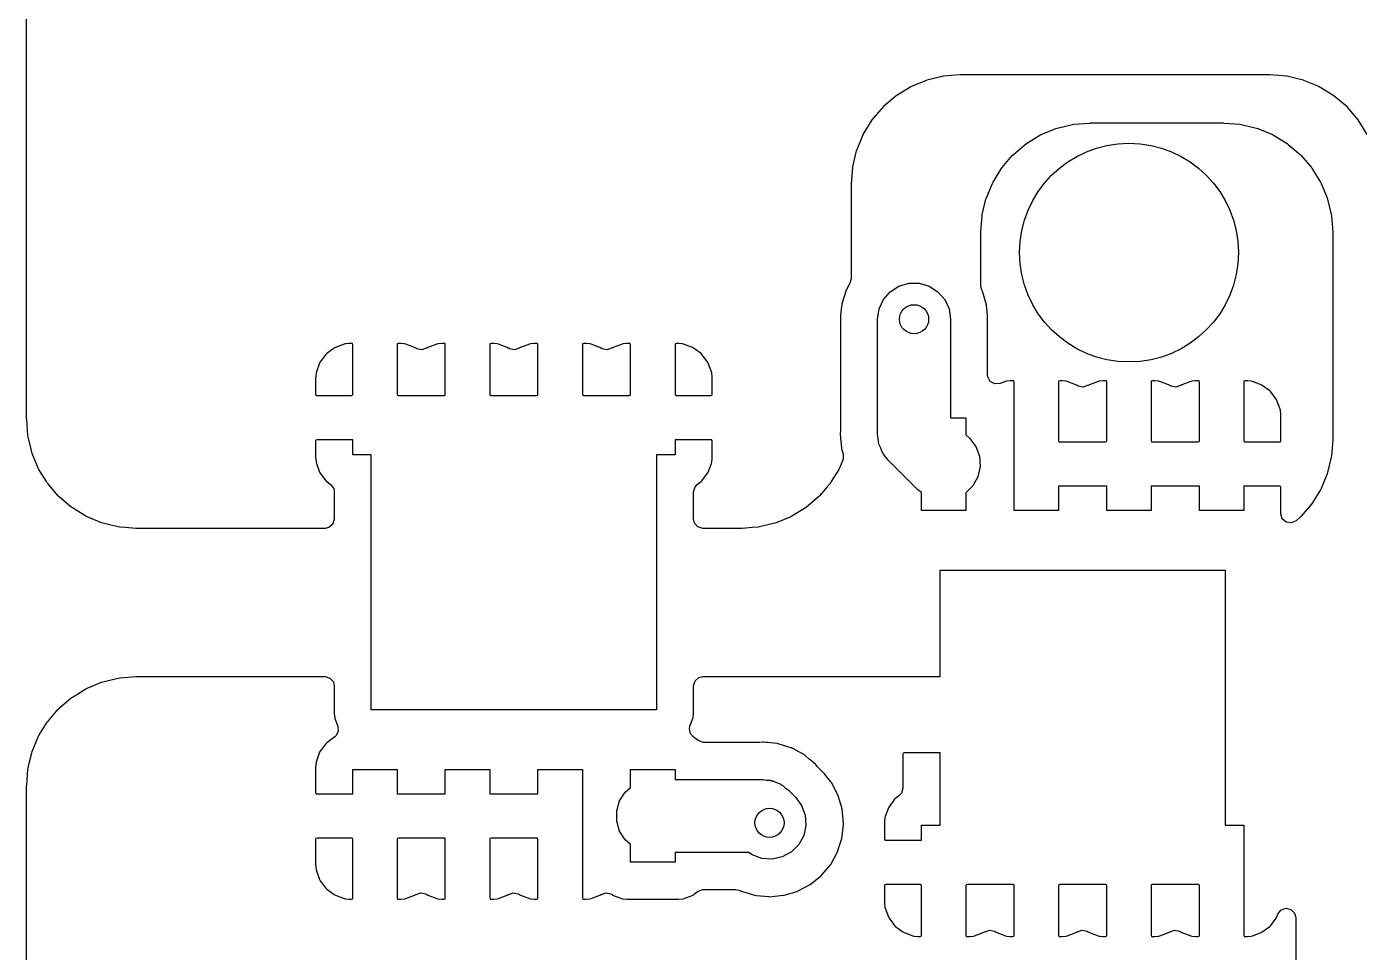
# Model space of a CAD drawing. Extents: x 3.07 to 8.82, y -4 to -1.39.
# Drawn here: x 3.075 to 3.794, y -2.794 to -2.294 of the extents above; entities that cross this region are included whole.
import ezdxf

# ---------------------------------------------------------------- set-up
doc = ezdxf.new("R2010")
doc.units = 0
doc.header["$MEASUREMENT"] = 0
doc.layers.add('BLACK', color=7, linetype='CONTINUOUS')

msp = doc.modelspace()

# ---------------------------------------------------------------- linework, layer by layer
at = {"layer": 'BLACK', "linetype": 'CONTINUOUS'}
for p, q in [((3.075, -2.4924), (3.075, -2.20782)), ((3.56063, -2.32296), (3.55242, -2.32636)), ((3.56081, -2.32289), (3.56063, -2.32296)), ((3.56063, -2.32296), (3.56063, -2.32296)), ((3.56398, -2.32213), (3.56081, -2.32289)), ((3.56963, -2.32077), (3.56398, -2.32213)), ((3.56982, -2.32073), (3.56963, -2.32077)), ((3.56963, -2.32077), (3.56963, -2.32077)), ((3.57407, -2.32039), (3.56982, -2.32073)), ((3.57896, -2.32001), (3.57407, -2.32039)), ((3.57906, -2.32), (3.57896, -2.32001)), ((3.57896, -2.32001), (3.57896, -2.32001)), ((3.74594, -2.32), (3.57906, -2.32)), ((3.74604, -2.32001), (3.74594, -2.32)), ((3.75093, -2.32039), (3.74604, -2.32001)), ((3.74604, -2.32001), (3.74604, -2.32001)), ((3.75518, -2.32073), (3.75093, -2.32039)), ((3.75537, -2.32077), (3.75518, -2.32073)), ((3.76102, -2.32213), (3.75537, -2.32077)), ((3.75537, -2.32077), (3.75537, -2.32077)), ((3.76419, -2.32289), (3.76102, -2.32213)), ((3.76437, -2.32296), (3.76419, -2.32289)), ((3.77258, -2.32636), (3.76437, -2.32296)), ((3.76437, -2.32296), (3.76437, -2.32296)), ((3.55224, -2.32644), (3.54434, -2.33128)), ((3.55242, -2.32636), (3.55224, -2.32644)), ((3.55242, -2.32636), (3.55242, -2.32636)), ((3.77276, -2.32644), (3.77258, -2.32636)), ((3.77258, -2.32636), (3.77258, -2.32636)), ((3.78066, -2.33128), (3.77276, -2.32644)), ((3.5373, -2.3373), (3.53128, -2.34434)), ((3.54434, -2.33128), (3.5373, -2.3373)), ((3.7877, -2.3373), (3.78066, -2.33128)), ((3.79372, -2.34434), (3.7877, -2.3373)), ((3.53128, -2.34434), (3.52644, -2.35224)), ((3.79856, -2.35224), (3.79372, -2.34434)), ((3.52644, -2.35224), (3.52636, -2.35242)), ((3.62191, -2.35264), (3.6226, -2.35229)), ((3.6226, -2.35229), (3.63045, -2.34904)), ((3.63045, -2.34904), (3.63119, -2.3488)), ((3.63119, -2.3488), (3.63944, -2.34682)), ((3.63944, -2.34682), (3.64021, -2.3467)), ((3.64021, -2.3467), (3.64886, -2.34602)), ((3.64886, -2.34602), (3.64925, -2.346)), ((3.64925, -2.346), (3.72075, -2.346)), ((3.72075, -2.346), (3.72114, -2.34602)), ((3.72114, -2.34602), (3.72979, -2.3467)), ((3.72979, -2.3467), (3.73056, -2.34682)), ((3.73056, -2.34682), (3.73881, -2.3488)), ((3.73881, -2.3488), (3.73955, -2.34904)), ((3.73955, -2.34904), (3.7474, -2.35229)), ((3.7474, -2.35229), (3.74809, -2.35264)), ((3.52453, -2.35685), (3.52289, -2.36081)), ((3.52636, -2.35242), (3.52453, -2.35685)), ((3.52636, -2.35242), (3.52636, -2.35242)), ((3.60759, -2.36304), (3.61405, -2.35753)), ((3.61405, -2.35753), (3.61468, -2.35707)), ((3.61468, -2.35707), (3.62191, -2.35264)), ((3.74809, -2.35264), (3.75532, -2.35707)), ((3.75532, -2.35707), (3.75595, -2.35753)), ((3.75595, -2.35753), (3.76241, -2.36304)), ((3.52284, -2.361), (3.52077, -2.36963)), ((3.52289, -2.36081), (3.52284, -2.361)), ((3.60153, -2.37005), (3.60704, -2.36359)), ((3.60704, -2.36359), (3.60759, -2.36304)), ((3.76241, -2.36304), (3.76296, -2.36359)), ((3.76296, -2.36359), (3.76847, -2.37005)), ((3.52073, -2.36982), (3.52, -2.37906)), ((3.52077, -2.36963), (3.52073, -2.36982)), ((3.52077, -2.36963), (3.52077, -2.36963)), ((3.59664, -2.37791), (3.60107, -2.37068)), ((3.60107, -2.37068), (3.60153, -2.37005)), ((3.76847, -2.37005), (3.76893, -2.37068)), ((3.76893, -2.37068), (3.77336, -2.37791)), ((3.52, -2.37906), (3.52, -2.43015)), ((3.59304, -2.38645), (3.59629, -2.3786)), ((3.59629, -2.3786), (3.59664, -2.37791)), ((3.77336, -2.37791), (3.77371, -2.3786)), ((3.77371, -2.3786), (3.77696, -2.38645)), ((3.59082, -2.39544), (3.5928, -2.38719)), ((3.5928, -2.38719), (3.59304, -2.38645)), ((3.77696, -2.38645), (3.7772, -2.38719)), ((3.7772, -2.38719), (3.77918, -2.39544)), ((3.5907, -2.39621), (3.59082, -2.39544)), ((3.77918, -2.39544), (3.7793, -2.39621)), ((3.59002, -2.40486), (3.5907, -2.39621)), ((3.7793, -2.39621), (3.77998, -2.40486)), ((3.59, -2.40525), (3.59002, -2.40486)), ((3.59, -2.43389), (3.59, -2.40525)), ((3.77998, -2.40486), (3.78, -2.40525)), ((3.78, -2.40525), (3.78, -2.51675)), ((3.52, -2.43015), (3.51939, -2.43254)), ((3.51733, -2.43628), (3.51497, -2.4437)), ((3.51939, -2.43254), (3.51733, -2.43628)), ((3.53744, -2.44136), (3.54111, -2.43712)), ((3.54111, -2.43712), (3.54582, -2.43409)), ((3.54582, -2.43409), (3.5512, -2.43252)), ((3.5512, -2.43252), (3.5568, -2.43252)), ((3.5568, -2.43252), (3.56218, -2.43409)), ((3.56218, -2.43409), (3.56689, -2.43712)), ((3.56689, -2.43712), (3.57056, -2.44136)), ((3.59058, -2.43622), (3.59, -2.43389)), ((3.59077, -2.43658), (3.59058, -2.43622)), ((3.59089, -2.4368), (3.59077, -2.43658)), ((3.59077, -2.43658), (3.59077, -2.43658)), ((3.59314, -2.44425), (3.59089, -2.4368)), ((3.51497, -2.4437), (3.5143, -2.44976)), ((3.53511, -2.44645), (3.53744, -2.44136)), ((3.57056, -2.44136), (3.57289, -2.44645)), ((3.59316, -2.44449), (3.59314, -2.44425)), ((3.59368, -2.44976), (3.59316, -2.44449)), ((3.5143, -2.44976), (3.5143, -2.51178)), ((3.53431, -2.452), (3.53511, -2.44645)), ((3.53431, -2.51422), (3.53431, -2.452)), ((3.57289, -2.44645), (3.57369, -2.452)), ((3.57369, -2.452), (3.57369, -2.50522)), ((3.5937, -2.45004), (3.59368, -2.44976)), ((3.5937, -2.48205), (3.5937, -2.45004)), ((3.24162, -2.4672), (3.24101, -2.46754)), ((3.24636, -2.46542), (3.24162, -2.4672)), ((3.24696, -2.46528), (3.24636, -2.46542)), ((3.24896, -2.46506), (3.24696, -2.46528)), ((3.24923, -2.46505), (3.24896, -2.46506)), ((3.25046, -2.46505), (3.24923, -2.46505)), ((3.25076, -2.46511), (3.25046, -2.46505)), ((3.25082, -2.46516), (3.25076, -2.46511)), ((3.25099, -2.46576), (3.25082, -2.46516)), ((3.25099, -2.4924), (3.25099, -2.46576)), ((3.27507, -2.46528), (3.27501, -2.46558)), ((3.27501, -2.46558), (3.27501, -2.48505)), ((3.27512, -2.46522), (3.27507, -2.46528)), ((3.27572, -2.46505), (3.27512, -2.46522)), ((3.27677, -2.46505), (3.27572, -2.46505)), ((3.27703, -2.46506), (3.27677, -2.46505)), ((3.27904, -2.46528), (3.27703, -2.46506)), ((3.27964, -2.46542), (3.27904, -2.46528)), ((3.28438, -2.4672), (3.27964, -2.46542)), ((3.28499, -2.46754), (3.28438, -2.4672)), ((3.29162, -2.4672), (3.29101, -2.46754)), ((3.29636, -2.46542), (3.29162, -2.4672)), ((3.29696, -2.46528), (3.29636, -2.46542)), ((3.29896, -2.46506), (3.29696, -2.46528)), ((3.29923, -2.46505), (3.29896, -2.46506)), ((3.30046, -2.46505), (3.29923, -2.46505)), ((3.30076, -2.46511), (3.30046, -2.46505)), ((3.30082, -2.46516), (3.30076, -2.46511)), ((3.30099, -2.46576), (3.30082, -2.46516)), ((3.30099, -2.4924), (3.30099, -2.46576)), ((3.32507, -2.46528), (3.32501, -2.46558)), ((3.32501, -2.46558), (3.32501, -2.48505)), ((3.32512, -2.46522), (3.32507, -2.46528)), ((3.32572, -2.46505), (3.32512, -2.46522)), ((3.32677, -2.46505), (3.32572, -2.46505)), ((3.32703, -2.46506), (3.32677, -2.46505)), ((3.32904, -2.46528), (3.32703, -2.46506)), ((3.32964, -2.46542), (3.32904, -2.46528)), ((3.33438, -2.4672), (3.32964, -2.46542)), ((3.33499, -2.46754), (3.33438, -2.4672)), ((3.34162, -2.4672), (3.34101, -2.46754)), ((3.34636, -2.46542), (3.34162, -2.4672)), ((3.34696, -2.46528), (3.34636, -2.46542)), ((3.34896, -2.46506), (3.34696, -2.46528)), ((3.34923, -2.46505), (3.34896, -2.46506)), ((3.35046, -2.46505), (3.34923, -2.46505)), ((3.35076, -2.46511), (3.35046, -2.46505)), ((3.35082, -2.46516), (3.35076, -2.46511)), ((3.35099, -2.46576), (3.35082, -2.46516)), ((3.35099, -2.4924), (3.35099, -2.46576)), ((3.37507, -2.46528), (3.37501, -2.46558)), ((3.37501, -2.46558), (3.37501, -2.48505)), ((3.37512, -2.46522), (3.37507, -2.46528)), ((3.37572, -2.46505), (3.37512, -2.46522)), ((3.37677, -2.46505), (3.37572, -2.46505)), ((3.37703, -2.46506), (3.37677, -2.46505)), ((3.37904, -2.46528), (3.37703, -2.46506)), ((3.37964, -2.46542), (3.37904, -2.46528)), ((3.38438, -2.4672), (3.37964, -2.46542)), ((3.38499, -2.46754), (3.38438, -2.4672)), ((3.39162, -2.4672), (3.39101, -2.46754)), ((3.39636, -2.46542), (3.39162, -2.4672)), ((3.39696, -2.46528), (3.39636, -2.46542)), ((3.39896, -2.46506), (3.39696, -2.46528)), ((3.39923, -2.46505), (3.39896, -2.46506)), ((3.40046, -2.46505), (3.39923, -2.46505)), ((3.40076, -2.46511), (3.40046, -2.46505)), ((3.40082, -2.46516), (3.40076, -2.46511)), ((3.40099, -2.46576), (3.40082, -2.46516)), ((3.40099, -2.4924), (3.40099, -2.46576)), ((3.42507, -2.46528), (3.42501, -2.46558)), ((3.42501, -2.46558), (3.42501, -2.48505)), ((3.42512, -2.46522), (3.42507, -2.46528)), ((3.42572, -2.46505), (3.42512, -2.46522)), ((3.42677, -2.46505), (3.42572, -2.46505)), ((3.42703, -2.46506), (3.42677, -2.46505)), ((3.42904, -2.46528), (3.42703, -2.46506)), ((3.42964, -2.46542), (3.42904, -2.46528)), ((3.43438, -2.4672), (3.42964, -2.46542)), ((3.43499, -2.46754), (3.43438, -2.4672)), ((3.23649, -2.47104), (3.23348, -2.47506)), ((3.23699, -2.47055), (3.23649, -2.47104)), ((3.24101, -2.46754), (3.23699, -2.47055)), ((3.28503, -2.46756), (3.28499, -2.46754)), ((3.28562, -2.46794), (3.28503, -2.46756)), ((3.28836, -2.46854), (3.28562, -2.46794)), ((3.29068, -2.46767), (3.28836, -2.46854)), ((3.2907, -2.46771), (3.29068, -2.46767)), ((3.29094, -2.46757), (3.2907, -2.46771)), ((3.29097, -2.46756), (3.29094, -2.46757)), ((3.29101, -2.46754), (3.29097, -2.46756)), ((3.33503, -2.46756), (3.33499, -2.46754)), ((3.33562, -2.46794), (3.33503, -2.46756)), ((3.33836, -2.46854), (3.33562, -2.46794)), ((3.34068, -2.46767), (3.33836, -2.46854)), ((3.3407, -2.46771), (3.34068, -2.46767)), ((3.34094, -2.46757), (3.3407, -2.46771)), ((3.34097, -2.46756), (3.34094, -2.46757)), ((3.34101, -2.46754), (3.34097, -2.46756)), ((3.38503, -2.46756), (3.38499, -2.46754)), ((3.38562, -2.46794), (3.38503, -2.46756)), ((3.38836, -2.46854), (3.38562, -2.46794)), ((3.39068, -2.46767), (3.38836, -2.46854)), ((3.3907, -2.46771), (3.39068, -2.46767)), ((3.39094, -2.46757), (3.3907, -2.46771)), ((3.39097, -2.46756), (3.39094, -2.46757)), ((3.39101, -2.46754), (3.39097, -2.46756)), ((3.43901, -2.47055), (3.43499, -2.46754)), ((3.43951, -2.47104), (3.43901, -2.47055)), ((3.44252, -2.47506), (3.43951, -2.47104)), ((3.23122, -2.48102), (3.23101, -2.48302)), ((3.23137, -2.48042), (3.23122, -2.48102)), ((3.23314, -2.47568), (3.23137, -2.48042)), ((3.23348, -2.47506), (3.23314, -2.47568)), ((3.44286, -2.47568), (3.44252, -2.47506)), ((3.44463, -2.48042), (3.44286, -2.47568)), ((3.44478, -2.48102), (3.44463, -2.48042)), ((3.44499, -2.48302), (3.44478, -2.48102)), ((3.23101, -2.48302), (3.23099, -2.48329)), ((3.23099, -2.48329), (3.23099, -2.4924)), ((3.27501, -2.48505), (3.27501, -2.4924)), ((3.32501, -2.48505), (3.32501, -2.4924)), ((3.37501, -2.48505), (3.37501, -2.4924)), ((3.42501, -2.48505), (3.42501, -2.4924)), ((3.44501, -2.48329), (3.44499, -2.48302)), ((3.44501, -2.49258), (3.44501, -2.48329)), ((3.59382, -2.48312), (3.5937, -2.48205)), ((3.59516, -2.48557), (3.59382, -2.48312)), ((3.59762, -2.4869), (3.59516, -2.48557)), ((3.60041, -2.4867), (3.59762, -2.4869)), ((3.60336, -2.48559), (3.60041, -2.4867)), ((3.60396, -2.48545), (3.60336, -2.48559)), ((3.60596, -2.48523), (3.60396, -2.48545)), ((3.60623, -2.48522), (3.60596, -2.48523)), ((3.60746, -2.48522), (3.60623, -2.48522)), ((3.60776, -2.48528), (3.60746, -2.48522)), ((3.60782, -2.48533), (3.60776, -2.48528)), ((3.60799, -2.48593), (3.60782, -2.48533)), ((3.60799, -2.5175), (3.60799, -2.48593)), ((3.63207, -2.48545), (3.63201, -2.48575)), ((3.63201, -2.48575), (3.63201, -2.50522)), ((3.63212, -2.48539), (3.63207, -2.48545)), ((3.63272, -2.48522), (3.63212, -2.48539)), ((3.63377, -2.48522), (3.63272, -2.48522)), ((3.63403, -2.48523), (3.63377, -2.48522)), ((3.63604, -2.48545), (3.63403, -2.48523)), ((3.63664, -2.48559), (3.63604, -2.48545)), ((3.64138, -2.48737), (3.63664, -2.48559)), ((3.64199, -2.48771), (3.64138, -2.48737)), ((3.64203, -2.48773), (3.64199, -2.48771)), ((3.64262, -2.48811), (3.64203, -2.48773)), ((3.64536, -2.48871), (3.64262, -2.48811)), ((3.64768, -2.48784), (3.64536, -2.48871)), ((3.6477, -2.48787), (3.64768, -2.48784)), ((3.64794, -2.48774), (3.6477, -2.48787)), ((3.64797, -2.48773), (3.64794, -2.48774)), ((3.64801, -2.48771), (3.64797, -2.48773)), ((3.64862, -2.48737), (3.64801, -2.48771)), ((3.65336, -2.48559), (3.64862, -2.48737)), ((3.65396, -2.48545), (3.65336, -2.48559)), ((3.65596, -2.48523), (3.65396, -2.48545)), ((3.65623, -2.48522), (3.65596, -2.48523)), ((3.65746, -2.48522), (3.65623, -2.48522)), ((3.65776, -2.48528), (3.65746, -2.48522)), ((3.65782, -2.48533), (3.65776, -2.48528)), ((3.65799, -2.48593), (3.65782, -2.48533)), ((3.65799, -2.5175), (3.65799, -2.48593)), ((3.68207, -2.48545), (3.68201, -2.48575)), ((3.68201, -2.48575), (3.68201, -2.50522)), ((3.68212, -2.48539), (3.68207, -2.48545)), ((3.68272, -2.48522), (3.68212, -2.48539)), ((3.68377, -2.48522), (3.68272, -2.48522)), ((3.68403, -2.48523), (3.68377, -2.48522)), ((3.68604, -2.48545), (3.68403, -2.48523)), ((3.68664, -2.48559), (3.68604, -2.48545)), ((3.69138, -2.48737), (3.68664, -2.48559)), ((3.69199, -2.48771), (3.69138, -2.48737)), ((3.69203, -2.48773), (3.69199, -2.48771)), ((3.69262, -2.48811), (3.69203, -2.48773)), ((3.69536, -2.48871), (3.69262, -2.48811)), ((3.69768, -2.48784), (3.69536, -2.48871)), ((3.6977, -2.48787), (3.69768, -2.48784)), ((3.69794, -2.48774), (3.6977, -2.48787)), ((3.69797, -2.48773), (3.69794, -2.48774)), ((3.69801, -2.48771), (3.69797, -2.48773)), ((3.69862, -2.48737), (3.69801, -2.48771)), ((3.70336, -2.48559), (3.69862, -2.48737)), ((3.70396, -2.48545), (3.70336, -2.48559)), ((3.70596, -2.48523), (3.70396, -2.48545)), ((3.70623, -2.48522), (3.70596, -2.48523)), ((3.70746, -2.48522), (3.70623, -2.48522)), ((3.70776, -2.48528), (3.70746, -2.48522)), ((3.70782, -2.48533), (3.70776, -2.48528)), ((3.70799, -2.48593), (3.70782, -2.48533)), ((3.70799, -2.5175), (3.70799, -2.48593)), ((3.73207, -2.48545), (3.73201, -2.48575)), ((3.73201, -2.48575), (3.73201, -2.50522)), ((3.73212, -2.48539), (3.73207, -2.48545)), ((3.73272, -2.48522), (3.73212, -2.48539)), ((3.73377, -2.48522), (3.73272, -2.48522)), ((3.73403, -2.48523), (3.73377, -2.48522)), ((3.73604, -2.48545), (3.73403, -2.48523)), ((3.73664, -2.48559), (3.73604, -2.48545)), ((3.74138, -2.48737), (3.73664, -2.48559)), ((3.74199, -2.48771), (3.74138, -2.48737)), ((3.74601, -2.49072), (3.74199, -2.48771)), ((3.075, -2.50575), (3.075, -2.4924)), ((3.23099, -2.4924), (3.23117, -2.493)), ((3.23117, -2.493), (3.23122, -2.49305)), ((3.23122, -2.49305), (3.23153, -2.49312)), ((3.23153, -2.49312), (3.25028, -2.49312)), ((3.25028, -2.49312), (3.25088, -2.49294)), ((3.25088, -2.49294), (3.25093, -2.49289)), ((3.25093, -2.49289), (3.25099, -2.49258)), ((3.25099, -2.49258), (3.25099, -2.4924)), ((3.27501, -2.4924), (3.27518, -2.493)), ((3.27518, -2.493), (3.27524, -2.49305)), ((3.27524, -2.49305), (3.27554, -2.49312)), ((3.27554, -2.49312), (3.30028, -2.49312)), ((3.30028, -2.49312), (3.30088, -2.49294)), ((3.30088, -2.49294), (3.30093, -2.49289)), ((3.30093, -2.49289), (3.30099, -2.49258)), ((3.30099, -2.49258), (3.30099, -2.4924)), ((3.32501, -2.4924), (3.32518, -2.493)), ((3.32518, -2.493), (3.32524, -2.49305)), ((3.32524, -2.49305), (3.32554, -2.49312)), ((3.32554, -2.49312), (3.35028, -2.49312)), ((3.35028, -2.49312), (3.35088, -2.49294)), ((3.35088, -2.49294), (3.35093, -2.49289)), ((3.35093, -2.49289), (3.35099, -2.49258)), ((3.35099, -2.49258), (3.35099, -2.4924)), ((3.37501, -2.4924), (3.37518, -2.493)), ((3.37518, -2.493), (3.37524, -2.49305)), ((3.37524, -2.49305), (3.37554, -2.49312)), ((3.37554, -2.49312), (3.40028, -2.49312)), ((3.40028, -2.49312), (3.40088, -2.49294)), ((3.40088, -2.49294), (3.40093, -2.49289)), ((3.40093, -2.49289), (3.40099, -2.49258)), ((3.40099, -2.49258), (3.40099, -2.4924)), ((3.42501, -2.4924), (3.42518, -2.493)), ((3.42518, -2.493), (3.42524, -2.49305)), ((3.42524, -2.49305), (3.42554, -2.49312)), ((3.42554, -2.49312), (3.44429, -2.49312)), ((3.44429, -2.49312), (3.44489, -2.49294)), ((3.44489, -2.49294), (3.44494, -2.49289)), ((3.44494, -2.49289), (3.44501, -2.49258)), ((3.74651, -2.49121), (3.74601, -2.49072)), ((3.74952, -2.49523), (3.74651, -2.49121)), ((3.74986, -2.49584), (3.74952, -2.49523)), ((3.75163, -2.50059), (3.74986, -2.49584)), ((3.75178, -2.50119), (3.75163, -2.50059)), ((3.75199, -2.50319), (3.75178, -2.50119)), ((3.75201, -2.50346), (3.75199, -2.50319)), ((3.07502, -2.50614), (3.075, -2.50575)), ((3.0757, -2.51479), (3.07502, -2.50614)), ((3.57369, -2.50522), (3.58201, -2.50522)), ((3.58201, -2.50522), (3.58201, -2.51439)), ((3.63201, -2.50522), (3.63201, -2.5175)), ((3.68201, -2.50522), (3.68201, -2.5175)), ((3.73201, -2.50522), (3.73201, -2.5175)), ((3.75201, -2.51768), (3.75201, -2.50346)), ((3.07582, -2.51556), (3.0757, -2.51479)), ((3.07741, -2.5222), (3.07582, -2.51556)), ((3.23106, -2.51736), (3.23099, -2.51767)), ((3.23099, -2.51767), (3.23099, -2.52696)), ((3.23111, -2.51731), (3.23106, -2.51736)), ((3.23171, -2.51713), (3.23111, -2.51731)), ((3.25099, -2.51713), (3.23171, -2.51713)), ((3.25099, -2.5252), (3.25099, -2.51713)), ((3.44447, -2.51713), (3.42501, -2.51713)), ((3.42501, -2.51713), (3.42501, -2.5252)), ((3.44478, -2.5172), (3.44447, -2.51713)), ((3.44483, -2.51725), (3.44478, -2.5172)), ((3.44501, -2.51785), (3.44483, -2.51725)), ((3.51427, -2.51232), (3.51411, -2.5138)), ((3.51411, -2.5138), (3.51413, -2.51404)), ((3.51413, -2.51404), (3.51428, -2.51577)), ((3.5143, -2.51178), (3.51427, -2.51232)), ((3.51428, -2.51577), (3.51429, -2.51596)), ((3.51429, -2.51596), (3.5143, -2.51605)), ((3.5143, -2.51605), (3.5143, -2.51618)), ((3.5143, -2.51618), (3.51431, -2.5163)), ((3.51431, -2.5163), (3.51446, -2.51786)), ((3.53461, -2.5163), (3.53431, -2.51422)), ((3.53476, -2.5184), (3.53461, -2.5163)), ((3.58201, -2.51439), (3.58392, -2.5163)), ((3.58392, -2.5163), (3.58728, -2.52078)), ((3.60799, -2.55522), (3.60799, -2.5175)), ((3.63201, -2.5175), (3.63218, -2.5181)), ((3.65793, -2.51798), (3.65799, -2.51768)), ((3.65799, -2.51768), (3.65799, -2.5175)), ((3.68201, -2.5175), (3.68218, -2.5181)), ((3.70793, -2.51798), (3.70799, -2.51768)), ((3.70799, -2.51768), (3.70799, -2.5175)), ((3.73201, -2.5175), (3.73218, -2.5181)), ((3.75194, -2.51798), (3.75201, -2.51768)), ((3.77998, -2.51714), (3.7793, -2.52579)), ((3.78, -2.51675), (3.77998, -2.51714)), ((3.0778, -2.52381), (3.07741, -2.5222)), ((3.07804, -2.52455), (3.0778, -2.52381)), ((3.08129, -2.5324), (3.07804, -2.52455)), ((3.44501, -2.52696), (3.44501, -2.51785)), ((3.51446, -2.51786), (3.51447, -2.51791)), ((3.51447, -2.51791), (3.51478, -2.52156)), ((3.51478, -2.52156), (3.51484, -2.52176)), ((3.51484, -2.52176), (3.51486, -2.52197)), ((3.51486, -2.52197), (3.51569, -2.5247)), ((3.51569, -2.5247), (3.51571, -2.52749)), ((3.53501, -2.51906), (3.53476, -2.5184)), ((3.53511, -2.51976), (3.53501, -2.51906)), ((3.53599, -2.52168), (3.53511, -2.51976)), ((3.53672, -2.52365), (3.53599, -2.52168)), ((3.53715, -2.52422), (3.53672, -2.52365)), ((3.53744, -2.52486), (3.53715, -2.52422)), ((3.53882, -2.52645), (3.53744, -2.52486)), ((3.58728, -2.52078), (3.58924, -2.52603)), ((3.63218, -2.5181), (3.63224, -2.51814)), ((3.63224, -2.51814), (3.63254, -2.51821)), ((3.63254, -2.51821), (3.65728, -2.51821)), ((3.65728, -2.51821), (3.65788, -2.51803)), ((3.65788, -2.51803), (3.65793, -2.51798)), ((3.68218, -2.5181), (3.68224, -2.51814)), ((3.68224, -2.51814), (3.68254, -2.51821)), ((3.68254, -2.51821), (3.70728, -2.51821)), ((3.70728, -2.51821), (3.70788, -2.51803)), ((3.70788, -2.51803), (3.70793, -2.51798)), ((3.73218, -2.5181), (3.73224, -2.51814)), ((3.73224, -2.51814), (3.73254, -2.51821)), ((3.73254, -2.51821), (3.75129, -2.51821)), ((3.75129, -2.51821), (3.75189, -2.51803)), ((3.75189, -2.51803), (3.75194, -2.51798)), ((3.23099, -2.52696), (3.23101, -2.52723)), ((3.23101, -2.52723), (3.23122, -2.52923)), ((3.23122, -2.52923), (3.23137, -2.52983)), ((3.23137, -2.52983), (3.23314, -2.53458)), ((3.26103, -2.5252), (3.25099, -2.5252)), ((3.26103, -2.663), (3.26103, -2.5252)), ((3.42501, -2.5252), (3.41497, -2.5252)), ((3.41497, -2.5252), (3.41497, -2.663)), ((3.44286, -2.53458), (3.44463, -2.52983)), ((3.44463, -2.52983), (3.44478, -2.52923)), ((3.44478, -2.52923), (3.44499, -2.52723)), ((3.44499, -2.52723), (3.44501, -2.52696)), ((3.51552, -2.52803), (3.51371, -2.53239)), ((3.51571, -2.52749), (3.51552, -2.52803)), ((3.54008, -2.52814), (3.53882, -2.52645)), ((3.55608, -2.54414), (3.54008, -2.52814)), ((3.58963, -2.53162), (3.58844, -2.5371)), ((3.58924, -2.52603), (3.58963, -2.53162)), ((3.77918, -2.52656), (3.7772, -2.53481)), ((3.7793, -2.52579), (3.77918, -2.52656)), ((3.08164, -2.53309), (3.08129, -2.5324)), ((3.08569, -2.5397), (3.08164, -2.53309)), ((3.23314, -2.53458), (3.23348, -2.53519)), ((3.23348, -2.53519), (3.23649, -2.53921)), ((3.23649, -2.53921), (3.23699, -2.5397)), ((3.43901, -2.5397), (3.43951, -2.53921)), ((3.43951, -2.53921), (3.44252, -2.53519)), ((3.44252, -2.53519), (3.44286, -2.53458)), ((3.51336, -2.53309), (3.50931, -2.5397)), ((3.51371, -2.53239), (3.51336, -2.53309)), ((3.58844, -2.5371), (3.58576, -2.54201)), ((3.77696, -2.53555), (3.77371, -2.5434)), ((3.7772, -2.53481), (3.77696, -2.53555)), ((3.08607, -2.54032), (3.08569, -2.5397)), ((3.08653, -2.54095), (3.08607, -2.54032)), ((3.08788, -2.54253), (3.08653, -2.54095)), ((3.09204, -2.54741), (3.08788, -2.54253)), ((3.23699, -2.5397), (3.23905, -2.54125)), ((3.23905, -2.54125), (3.24072, -2.54349)), ((3.24072, -2.54349), (3.24103, -2.54522)), ((3.24103, -2.54522), (3.24103, -2.56004)), ((3.43497, -2.54522), (3.43576, -2.54253)), ((3.43497, -2.56004), (3.43497, -2.54522)), ((3.43576, -2.54253), (3.43695, -2.54125)), ((3.43695, -2.54125), (3.43901, -2.5397)), ((3.50712, -2.54253), (3.50296, -2.54741)), ((3.50847, -2.54095), (3.50712, -2.54253)), ((3.50893, -2.54032), (3.50847, -2.54095)), ((3.50931, -2.5397), (3.50893, -2.54032)), ((3.55799, -2.54557), (3.55608, -2.54414)), ((3.55799, -2.55522), (3.55799, -2.54557)), ((3.58576, -2.54201), (3.58201, -2.54576)), ((3.58201, -2.54576), (3.58201, -2.55522)), ((3.65799, -2.54222), (3.63201, -2.54222)), ((3.63201, -2.54222), (3.63201, -2.55522)), ((3.65799, -2.55522), (3.65799, -2.54222)), ((3.70799, -2.54222), (3.68201, -2.54222)), ((3.68201, -2.54222), (3.68201, -2.55522)), ((3.70799, -2.55522), (3.70799, -2.54222)), ((3.75147, -2.54222), (3.73201, -2.54222)), ((3.73201, -2.54222), (3.73201, -2.55522)), ((3.75178, -2.54229), (3.75147, -2.54222)), ((3.75183, -2.54234), (3.75178, -2.54229)), ((3.75201, -2.54294), (3.75183, -2.54234)), ((3.75201, -2.55708), (3.75201, -2.54294)), ((3.77336, -2.54409), (3.76893, -2.55132)), ((3.77371, -2.5434), (3.77336, -2.54409)), ((3.09259, -2.54796), (3.09204, -2.54741)), ((3.09905, -2.55347), (3.09259, -2.54796)), ((3.09968, -2.55393), (3.09905, -2.55347)), ((3.49595, -2.55347), (3.49532, -2.55393)), ((3.50241, -2.54796), (3.49595, -2.55347)), ((3.50296, -2.54741), (3.50241, -2.54796)), ((3.76847, -2.55195), (3.76296, -2.55841)), ((3.76893, -2.55132), (3.76847, -2.55195)), ((3.10691, -2.55836), (3.09968, -2.55393)), ((3.1076, -2.55871), (3.10691, -2.55836)), ((3.11545, -2.56196), (3.1076, -2.55871)), ((3.24103, -2.56004), (3.24024, -2.56272)), ((3.43542, -2.5621), (3.43497, -2.56004)), ((3.4874, -2.55871), (3.47955, -2.56196)), ((3.48809, -2.55836), (3.4874, -2.55871)), ((3.49532, -2.55393), (3.48809, -2.55836)), ((3.58201, -2.55522), (3.55799, -2.55522)), ((3.63201, -2.55522), (3.60799, -2.55522)), ((3.68201, -2.55522), (3.65799, -2.55522)), ((3.73201, -2.55522), (3.70799, -2.55522)), ((3.75278, -2.55973), (3.75201, -2.55708)), ((3.75488, -2.56157), (3.75278, -2.55973)), ((3.76019, -2.56085), (3.75764, -2.56199)), ((3.76241, -2.55896), (3.76019, -2.56085)), ((3.76296, -2.55841), (3.76241, -2.55896)), ((3.11619, -2.5622), (3.11545, -2.56196)), ((3.12444, -2.56418), (3.11619, -2.5622)), ((3.12521, -2.5643), (3.12444, -2.56418)), ((3.12836, -2.56455), (3.12521, -2.5643)), ((3.13386, -2.56498), (3.12836, -2.56455)), ((3.13425, -2.565), (3.13386, -2.56498)), ((3.23607, -2.565), (3.13425, -2.565)), ((3.23813, -2.56455), (3.23607, -2.565)), ((3.24024, -2.56272), (3.23813, -2.56455)), ((3.43725, -2.56421), (3.43542, -2.5621)), ((3.43993, -2.565), (3.43725, -2.56421)), ((3.46075, -2.565), (3.43993, -2.565)), ((3.46114, -2.56498), (3.46075, -2.565)), ((3.46664, -2.56455), (3.46114, -2.56498)), ((3.46979, -2.5643), (3.46664, -2.56455)), ((3.47056, -2.56418), (3.46979, -2.5643)), ((3.47881, -2.5622), (3.47056, -2.56418)), ((3.47955, -2.56196), (3.47881, -2.5622)), ((3.75764, -2.56199), (3.75488, -2.56157)), ((3.56803, -2.645), (3.56803, -2.5875)), ((3.56803, -2.5875), (3.72197, -2.5875)), ((3.72197, -2.5875), (3.72197, -2.7253)), ((3.11619, -2.6478), (3.12444, -2.64582)), ((3.12444, -2.64582), (3.12521, -2.6457)), ((3.12521, -2.6457), (3.13386, -2.64502)), ((3.13386, -2.64502), (3.13425, -2.645)), ((3.13425, -2.645), (3.23605, -2.645)), ((3.23605, -2.645), (3.23873, -2.64579)), ((3.23873, -2.64579), (3.24056, -2.6479)), ((3.43578, -2.64728), (3.43789, -2.64545)), ((3.43789, -2.64545), (3.43995, -2.645)), ((3.43995, -2.645), (3.56803, -2.645)), ((3.09968, -2.65607), (3.10691, -2.65164)), ((3.10691, -2.65164), (3.1076, -2.65129)), ((3.1076, -2.65129), (3.11545, -2.64804)), ((3.11545, -2.64804), (3.11619, -2.6478)), ((3.24056, -2.6479), (3.24101, -2.64996)), ((3.24101, -2.64996), (3.24101, -2.6649)), ((3.43499, -2.64996), (3.43578, -2.64728)), ((3.43499, -2.6649), (3.43499, -2.64996)), ((3.09259, -2.66204), (3.09905, -2.65653)), ((3.09905, -2.65653), (3.09968, -2.65607)), ((3.08653, -2.66905), (3.09204, -2.66259)), ((3.09204, -2.66259), (3.09259, -2.66204)), ((3.24101, -2.6649), (3.24128, -2.66734)), ((3.24128, -2.66734), (3.24139, -2.66763)), ((3.24139, -2.66763), (3.24139, -2.66763)), ((3.24139, -2.66763), (3.24297, -2.67185)), ((3.41497, -2.663), (3.26103, -2.663)), ((3.43304, -2.67183), (3.43461, -2.66763)), ((3.43461, -2.66763), (3.43472, -2.66734)), ((3.43461, -2.66763), (3.43461, -2.66763)), ((3.43472, -2.66734), (3.43499, -2.6649)), ((3.08164, -2.67691), (3.08607, -2.66968)), ((3.08607, -2.66968), (3.08653, -2.66905)), ((3.24317, -2.67463), (3.24183, -2.67709)), ((3.24297, -2.67185), (3.24317, -2.67463)), ((3.43274, -2.67321), (3.43304, -2.67183)), ((3.43333, -2.67594), (3.43274, -2.67321)), ((3.43481, -2.67742), (3.43333, -2.67594)), ((3.07804, -2.68545), (3.08129, -2.6776)), ((3.08129, -2.6776), (3.08164, -2.67691)), ((3.23649, -2.68128), (3.23348, -2.6853)), ((3.23699, -2.68078), (3.23649, -2.68128)), ((3.24129, -2.67756), (3.23699, -2.68078)), ((3.24183, -2.67709), (3.24126, -2.67752)), ((3.24126, -2.67752), (3.24129, -2.67756)), ((3.43472, -2.67754), (3.43481, -2.67742)), ((3.43745, -2.67959), (3.43472, -2.67754)), ((3.43774, -2.67979), (3.43745, -2.67959)), ((3.44042, -2.68058), (3.43774, -2.67979)), ((3.47016, -2.68058), (3.44042, -2.68058)), ((3.47063, -2.68056), (3.47016, -2.68058)), ((3.47076, -2.68054), (3.47063, -2.68056)), ((3.47242, -2.68039), (3.47076, -2.68054)), ((3.47266, -2.68041), (3.47242, -2.68039)), ((3.47296, -2.68044), (3.47266, -2.68041)), ((3.47266, -2.68041), (3.47266, -2.68041)), ((3.47412, -2.68056), (3.47296, -2.68044)), ((3.47434, -2.68058), (3.47412, -2.68056)), ((3.47438, -2.68058), (3.47434, -2.68058)), ((3.47452, -2.68058), (3.47438, -2.68058)), ((3.47466, -2.68059), (3.47452, -2.68058)), ((3.47516, -2.68065), (3.47466, -2.68059)), ((3.47466, -2.68059), (3.47466, -2.68059)), ((3.47648, -2.6808), (3.47516, -2.68065)), ((3.47653, -2.6808), (3.47648, -2.6808)), ((3.48017, -2.68117), (3.47653, -2.6808)), ((3.48037, -2.68124), (3.48017, -2.68117)), ((3.48058, -2.68126), (3.48037, -2.68124)), ((3.48407, -2.68237), (3.48058, -2.68126)), ((3.48411, -2.68238), (3.48407, -2.68237)), ((3.48762, -2.68345), (3.48411, -2.68238)), ((3.07662, -2.6911), (3.0778, -2.68619)), ((3.0778, -2.68619), (3.07804, -2.68545)), ((3.23314, -2.68591), (3.23137, -2.69065)), ((3.23348, -2.6853), (3.23314, -2.68591)), ((3.4878, -2.68355), (3.48762, -2.68345)), ((3.488, -2.68361), (3.4878, -2.68355)), ((3.48821, -2.68373), (3.488, -2.68361)), ((3.49121, -2.68538), (3.48821, -2.68373)), ((3.48821, -2.68373), (3.48821, -2.68373)), ((3.49126, -2.6854), (3.49121, -2.68538)), ((3.4922, -2.68591), (3.49126, -2.6854)), ((3.49448, -2.68713), (3.4922, -2.68591)), ((3.49464, -2.68726), (3.49448, -2.68713)), ((3.49482, -2.68736), (3.49464, -2.68726)), ((3.49763, -2.68972), (3.49482, -2.68736)), ((3.49766, -2.68975), (3.49763, -2.68972)), ((3.49897, -2.69082), (3.49766, -2.68975)), ((3.5481, -2.68635), (3.54803, -2.68666)), ((3.54803, -2.68666), (3.54803, -2.70528)), ((3.54814, -2.6863), (3.5481, -2.68635)), ((3.54874, -2.68612), (3.54814, -2.6863)), ((3.56803, -2.68612), (3.54874, -2.68612)), ((3.56803, -2.7253), (3.56803, -2.68612)), ((3.07502, -2.70386), (3.0757, -2.69521)), ((3.0757, -2.69521), (3.07582, -2.69444)), ((3.07582, -2.69444), (3.07662, -2.6911)), ((3.23101, -2.69326), (3.23099, -2.69352)), ((3.23099, -2.69352), (3.23099, -2.70756)), ((3.23122, -2.69125), (3.23101, -2.69326)), ((3.23137, -2.69065), (3.23122, -2.69125)), ((3.25099, -2.70828), (3.25099, -2.69528)), ((3.25099, -2.69528), (3.27501, -2.69528)), ((3.27501, -2.69528), (3.27501, -2.70828)), ((3.30099, -2.70828), (3.30099, -2.69528)), ((3.30099, -2.69528), (3.32501, -2.69528)), ((3.32501, -2.69528), (3.32501, -2.70828)), ((3.35099, -2.70828), (3.35099, -2.69528)), ((3.35099, -2.69528), (3.37501, -2.69528)), ((3.37501, -2.69528), (3.37501, -2.73254)), ((3.40099, -2.70491), (3.40099, -2.69528)), ((3.40099, -2.69528), (3.42501, -2.69528)), ((3.42501, -2.69528), (3.42501, -2.7006)), ((3.49906, -2.69091), (3.49897, -2.69082)), ((3.49913, -2.69097), (3.49906, -2.69091)), ((3.49927, -2.6911), (3.49913, -2.69097)), ((3.50079, -2.69237), (3.49927, -2.6911)), ((3.50094, -2.69256), (3.50079, -2.69237)), ((3.50172, -2.69353), (3.50094, -2.69256)), ((3.50208, -2.69393), (3.50172, -2.69353)), ((3.50566, -2.69751), (3.50208, -2.69393)), ((3.50574, -2.69761), (3.50566, -2.69751)), ((3.075, -2.70425), (3.07502, -2.70386)), ((3.075, -2.74704), (3.075, -2.70425)), ((3.42501, -2.7006), (3.47228, -2.7006)), ((3.47228, -2.7006), (3.47437, -2.7009)), ((3.47437, -2.7009), (3.47647, -2.70105)), ((3.47647, -2.70105), (3.47713, -2.7013)), ((3.47713, -2.7013), (3.47783, -2.7014)), ((3.47783, -2.7014), (3.47974, -2.70227)), ((3.47974, -2.70227), (3.48172, -2.70301)), ((3.48172, -2.70301), (3.48228, -2.70343)), ((3.48228, -2.70343), (3.48293, -2.70372)), ((3.48293, -2.70372), (3.48452, -2.7051)), ((3.50896, -2.70164), (3.50574, -2.69761)), ((3.50574, -2.69761), (3.50574, -2.69761)), ((3.50946, -2.70227), (3.50896, -2.70164)), ((3.51304, -2.70918), (3.50946, -2.70227)), ((3.23099, -2.70756), (3.23117, -2.70816)), ((3.23117, -2.70816), (3.23122, -2.70821)), ((3.23122, -2.70821), (3.23153, -2.70828)), ((3.23153, -2.70828), (3.25099, -2.70828)), ((3.27501, -2.70828), (3.30099, -2.70828)), ((3.32501, -2.70828), (3.35099, -2.70828)), ((3.39509, -2.71211), (3.39812, -2.70739)), ((3.39812, -2.70739), (3.40099, -2.70491)), ((3.48452, -2.7051), (3.4862, -2.70636)), ((3.4862, -2.70636), (3.48992, -2.71008)), ((3.48992, -2.71008), (3.49328, -2.71457)), ((3.51311, -2.70942), (3.51304, -2.70918)), ((3.51515, -2.71643), (3.51311, -2.70942)), ((3.54349, -2.71129), (3.54048, -2.71531)), ((3.54399, -2.7108), (3.54349, -2.71129)), ((3.54605, -2.70925), (3.54399, -2.7108)), ((3.54724, -2.70797), (3.54605, -2.70925)), ((3.54803, -2.70528), (3.54724, -2.70797)), ((3.39352, -2.71748), (3.39509, -2.71211)), ((3.39352, -2.72308), (3.39352, -2.71748)), ((3.49328, -2.71457), (3.49524, -2.71982)), ((3.51522, -2.71666), (3.51515, -2.71643)), ((3.51515, -2.71643), (3.51515, -2.71643)), ((3.51589, -2.72442), (3.51522, -2.71666)), ((3.54014, -2.71592), (3.53837, -2.72067)), ((3.54048, -2.71531), (3.54014, -2.71592)), ((3.39509, -2.72846), (3.39352, -2.72308)), ((3.49563, -2.7254), (3.49444, -2.73088)), ((3.49524, -2.71982), (3.49563, -2.7254)), ((3.51516, -2.73114), (3.51587, -2.72466)), ((3.51587, -2.72466), (3.51589, -2.72442)), ((3.51587, -2.72466), (3.51587, -2.72466)), ((3.53801, -2.72327), (3.53799, -2.72354)), ((3.53799, -2.72354), (3.53799, -2.73265)), ((3.53822, -2.72127), (3.53801, -2.72327)), ((3.53837, -2.72067), (3.53822, -2.72127)), ((3.55799, -2.73337), (3.55799, -2.7253)), ((3.55799, -2.7253), (3.56803, -2.7253)), ((3.72197, -2.7253), (3.73201, -2.7253)), ((3.73201, -2.7253), (3.73201, -2.73833)), ((3.23106, -2.73252), (3.23099, -2.73282)), ((3.23099, -2.73282), (3.23099, -2.74704)), ((3.23111, -2.73247), (3.23106, -2.73252)), ((3.23171, -2.73229), (3.23111, -2.73247)), ((3.25046, -2.73229), (3.23171, -2.73229)), ((3.25076, -2.73236), (3.25046, -2.73229)), ((3.25082, -2.7324), (3.25076, -2.73236)), ((3.25099, -2.733), (3.25082, -2.7324)), ((3.25099, -2.76457), (3.25099, -2.733)), ((3.27507, -2.73252), (3.27501, -2.73282)), ((3.27501, -2.73282), (3.27501, -2.76457)), ((3.27512, -2.73247), (3.27507, -2.73252)), ((3.27572, -2.73229), (3.27512, -2.73247)), ((3.30046, -2.73229), (3.27572, -2.73229)), ((3.30076, -2.73236), (3.30046, -2.73229)), ((3.30082, -2.7324), (3.30076, -2.73236)), ((3.30099, -2.733), (3.30082, -2.7324)), ((3.30099, -2.76457), (3.30099, -2.733)), ((3.32507, -2.73252), (3.32501, -2.73282)), ((3.32501, -2.73282), (3.32501, -2.76457)), ((3.32512, -2.73247), (3.32507, -2.73252)), ((3.32572, -2.73229), (3.32512, -2.73247)), ((3.35046, -2.73229), (3.32572, -2.73229)), ((3.35076, -2.73236), (3.35046, -2.73229)), ((3.35082, -2.7324), (3.35076, -2.73236)), ((3.35099, -2.733), (3.35082, -2.7324)), ((3.35099, -2.76475), (3.35099, -2.733)), ((3.37501, -2.73254), (3.37501, -2.76457)), ((3.39812, -2.73317), (3.39509, -2.72846)), ((3.40099, -2.73566), (3.39812, -2.73317)), ((3.49444, -2.73088), (3.49176, -2.7358)), ((3.51312, -2.73833), (3.51498, -2.73239)), ((3.51498, -2.73239), (3.51505, -2.73216)), ((3.51498, -2.73239), (3.51498, -2.73239)), ((3.51505, -2.73216), (3.51516, -2.73114)), ((3.53799, -2.73265), (3.53817, -2.73325)), ((3.53817, -2.73325), (3.53822, -2.7333)), ((3.53822, -2.7333), (3.53853, -2.73337)), ((3.53853, -2.73337), (3.55799, -2.73337)), ((3.40099, -2.74528), (3.40099, -2.73566)), ((3.46482, -2.73997), (3.42501, -2.73997)), ((3.42501, -2.73997), (3.42501, -2.74528)), ((3.46657, -2.74128), (3.46482, -2.73997)), ((3.4878, -2.73976), (3.48288, -2.74244)), ((3.49176, -2.7358), (3.4878, -2.73976)), ((3.509, -2.74643), (3.51273, -2.73959)), ((3.51273, -2.73959), (3.51312, -2.73833)), ((3.73201, -2.73833), (3.73201, -2.78474)), ((3.075, -2.76721), (3.075, -2.74704)), ((3.23099, -2.74704), (3.23101, -2.74731)), ((3.23101, -2.74731), (3.23122, -2.74931)), ((3.42501, -2.74528), (3.40099, -2.74528)), ((3.47182, -2.74324), (3.46657, -2.74128)), ((3.4774, -2.74363), (3.47182, -2.74324)), ((3.48288, -2.74244), (3.4774, -2.74363)), ((3.50447, -2.75186), (3.50884, -2.74661)), ((3.50884, -2.74661), (3.509, -2.74643)), ((3.50884, -2.74661), (3.50884, -2.74661)), ((3.23122, -2.74931), (3.23137, -2.74991)), ((3.23137, -2.74991), (3.23314, -2.75466)), ((3.23314, -2.75466), (3.23348, -2.75527)), ((3.49796, -2.75731), (3.50082, -2.755)), ((3.50082, -2.755), (3.50383, -2.75256)), ((3.50383, -2.75256), (3.50401, -2.75241)), ((3.50383, -2.75256), (3.50383, -2.75256)), ((3.50401, -2.75241), (3.50447, -2.75186)), ((3.23348, -2.75527), (3.23649, -2.75929)), ((3.23649, -2.75929), (3.23699, -2.75978)), ((3.23699, -2.75978), (3.24101, -2.76279)), ((3.28532, -2.76266), (3.28764, -2.76179)), ((3.28764, -2.76179), (3.29038, -2.76239)), ((3.33532, -2.76266), (3.33764, -2.76179)), ((3.33764, -2.76179), (3.34038, -2.76239)), ((3.38533, -2.76267), (3.38763, -2.76181)), ((3.38763, -2.76181), (3.39036, -2.7624)), ((3.43503, -2.76279), (3.43745, -2.76098)), ((3.43745, -2.76098), (3.44007, -2.76)), ((3.44007, -2.76), (3.44042, -2.75999)), ((3.44042, -2.75999), (3.45785, -2.75999)), ((3.45785, -2.75999), (3.46019, -2.76058)), ((3.46019, -2.76058), (3.46067, -2.76083)), ((3.46067, -2.76083), (3.46385, -2.76181)), ((3.46385, -2.76181), (3.46788, -2.76304)), ((3.48384, -2.76309), (3.49084, -2.76101)), ((3.49084, -2.76101), (3.49107, -2.76094)), ((3.49084, -2.76101), (3.49084, -2.76101)), ((3.49107, -2.76094), (3.49796, -2.75731)), ((3.53806, -2.75761), (3.53799, -2.75792)), ((3.53799, -2.75792), (3.53799, -2.76721)), ((3.53811, -2.75756), (3.53806, -2.75761)), ((3.53871, -2.75738), (3.53811, -2.75756)), ((3.55746, -2.75738), (3.53871, -2.75738)), ((3.55776, -2.75745), (3.55746, -2.75738)), ((3.55782, -2.7575), (3.55776, -2.75745)), ((3.55799, -2.7581), (3.55782, -2.7575)), ((3.55799, -2.78474), (3.55799, -2.7581)), ((3.58207, -2.75761), (3.58201, -2.75792)), ((3.58201, -2.75792), (3.58201, -2.78474)), ((3.58212, -2.75756), (3.58207, -2.75761)), ((3.58272, -2.75738), (3.58212, -2.75756)), ((3.60746, -2.75738), (3.58272, -2.75738)), ((3.60776, -2.75745), (3.60746, -2.75738)), ((3.60782, -2.7575), (3.60776, -2.75745)), ((3.60799, -2.7581), (3.60782, -2.7575)), ((3.60799, -2.78474), (3.60799, -2.7581)), ((3.63207, -2.75761), (3.63201, -2.75792)), ((3.63201, -2.75792), (3.63201, -2.78474)), ((3.63212, -2.75756), (3.63207, -2.75761)), ((3.63272, -2.75738), (3.63212, -2.75756)), ((3.65746, -2.75738), (3.63272, -2.75738)), ((3.65776, -2.75745), (3.65746, -2.75738)), ((3.65782, -2.7575), (3.65776, -2.75745)), ((3.65799, -2.7581), (3.65782, -2.7575)), ((3.65799, -2.78474), (3.65799, -2.7581)), ((3.68207, -2.75761), (3.68201, -2.75792)), ((3.68201, -2.75792), (3.68201, -2.78474)), ((3.68212, -2.75756), (3.68207, -2.75761)), ((3.68272, -2.75738), (3.68212, -2.75756)), ((3.70746, -2.75738), (3.68272, -2.75738)), ((3.70776, -2.75745), (3.70746, -2.75738)), ((3.70782, -2.7575), (3.70776, -2.75745)), ((3.70799, -2.7581), (3.70782, -2.7575)), ((3.70799, -2.78492), (3.70799, -2.7581)), ((3.075, -2.90534), (3.075, -2.76721)), ((3.24101, -2.76279), (3.24162, -2.76313)), ((3.24162, -2.76313), (3.24636, -2.76491)), ((3.24636, -2.76491), (3.24696, -2.76505)), ((3.24696, -2.76505), (3.24897, -2.76527)), ((3.24897, -2.76527), (3.24923, -2.76528)), ((3.24923, -2.76528), (3.25028, -2.76528)), ((3.25028, -2.76528), (3.25088, -2.76511)), ((3.25088, -2.76511), (3.25093, -2.76505)), ((3.25093, -2.76505), (3.25099, -2.76475)), ((3.25099, -2.76475), (3.25099, -2.76457)), ((3.27501, -2.76457), (3.27518, -2.76517)), ((3.27518, -2.76517), (3.27524, -2.76522)), ((3.27524, -2.76522), (3.27554, -2.76528)), ((3.27554, -2.76528), (3.27677, -2.76528)), ((3.27677, -2.76528), (3.27704, -2.76527)), ((3.27704, -2.76527), (3.27904, -2.76505)), ((3.27904, -2.76505), (3.27964, -2.76491)), ((3.27964, -2.76491), (3.28438, -2.76313)), ((3.28438, -2.76313), (3.28499, -2.76279)), ((3.28499, -2.76279), (3.28503, -2.76277)), ((3.28503, -2.76277), (3.28506, -2.76276)), ((3.28506, -2.76276), (3.2853, -2.76263)), ((3.2853, -2.76263), (3.28532, -2.76266)), ((3.29038, -2.76239), (3.29097, -2.76277)), ((3.29097, -2.76277), (3.29101, -2.76279)), ((3.29101, -2.76279), (3.29162, -2.76313)), ((3.29162, -2.76313), (3.29636, -2.76491)), ((3.29636, -2.76491), (3.29696, -2.76505)), ((3.29696, -2.76505), (3.29897, -2.76527)), ((3.29897, -2.76527), (3.29923, -2.76528)), ((3.29923, -2.76528), (3.30028, -2.76528)), ((3.30028, -2.76528), (3.30088, -2.76511)), ((3.30088, -2.76511), (3.30093, -2.76505)), ((3.30093, -2.76505), (3.30099, -2.76475)), ((3.30099, -2.76475), (3.30099, -2.76457)), ((3.32501, -2.76457), (3.32518, -2.76517)), ((3.32518, -2.76517), (3.32524, -2.76522)), ((3.32524, -2.76522), (3.32554, -2.76528)), ((3.32554, -2.76528), (3.32677, -2.76528)), ((3.32677, -2.76528), (3.32704, -2.76527)), ((3.32704, -2.76527), (3.32904, -2.76505)), ((3.32904, -2.76505), (3.32964, -2.76491)), ((3.32964, -2.76491), (3.33438, -2.76313)), ((3.33438, -2.76313), (3.33499, -2.76279)), ((3.33499, -2.76279), (3.33503, -2.76277)), ((3.33503, -2.76277), (3.33506, -2.76276)), ((3.33506, -2.76276), (3.3353, -2.76263)), ((3.3353, -2.76263), (3.33532, -2.76266)), ((3.34038, -2.76239), (3.34097, -2.76277)), ((3.34097, -2.76277), (3.34101, -2.76279)), ((3.34101, -2.76279), (3.34162, -2.76313)), ((3.34162, -2.76313), (3.34636, -2.76491)), ((3.34636, -2.76491), (3.34696, -2.76505)), ((3.34696, -2.76505), (3.34897, -2.76527)), ((3.34897, -2.76527), (3.34923, -2.76528)), ((3.34923, -2.76528), (3.35028, -2.76528)), ((3.35028, -2.76528), (3.35088, -2.76511)), ((3.35088, -2.76511), (3.35093, -2.76505)), ((3.35093, -2.76505), (3.35099, -2.76475)), ((3.37501, -2.76457), (3.37518, -2.76517)), ((3.37518, -2.76517), (3.37524, -2.76522)), ((3.37524, -2.76522), (3.37554, -2.76528)), ((3.37554, -2.76528), (3.37677, -2.76528)), ((3.37677, -2.76528), (3.37704, -2.76527)), ((3.37704, -2.76527), (3.37904, -2.76505)), ((3.37904, -2.76505), (3.37964, -2.76491)), ((3.37964, -2.76491), (3.38438, -2.76313)), ((3.38438, -2.76313), (3.38499, -2.76279)), ((3.38499, -2.76279), (3.38501, -2.76278)), ((3.38501, -2.76278), (3.38503, -2.76278)), ((3.38503, -2.76278), (3.3853, -2.76263)), ((3.3853, -2.76263), (3.38533, -2.76267)), ((3.39036, -2.7624), (3.39096, -2.76278)), ((3.39096, -2.76278), (3.39097, -2.76279)), ((3.39097, -2.76279), (3.39128, -2.76302)), ((3.39128, -2.76302), (3.39665, -2.76504)), ((3.39665, -2.76504), (3.3991, -2.7653)), ((3.3991, -2.7653), (3.4269, -2.7653)), ((3.4269, -2.7653), (3.42935, -2.76504)), ((3.42935, -2.76504), (3.43472, -2.76302)), ((3.43472, -2.76302), (3.43503, -2.76279)), ((3.46788, -2.76304), (3.46788, -2.76304)), ((3.46788, -2.76304), (3.46811, -2.76311)), ((3.46811, -2.76311), (3.46887, -2.76319)), ((3.46887, -2.76319), (3.47562, -2.76387)), ((3.47562, -2.76387), (3.47562, -2.76387)), ((3.47562, -2.76387), (3.47586, -2.7639)), ((3.47586, -2.7639), (3.48361, -2.76316)), ((3.48361, -2.76316), (3.48384, -2.76309)), ((3.48384, -2.76309), (3.48384, -2.76309)), ((3.53799, -2.76721), (3.53801, -2.76748)), ((3.53801, -2.76748), (3.53822, -2.76948)), ((3.53822, -2.76948), (3.53837, -2.77008)), ((3.53837, -2.77008), (3.54014, -2.77482)), ((3.54014, -2.77482), (3.54048, -2.77544)), ((3.54048, -2.77544), (3.54349, -2.77946)), ((3.74651, -2.77946), (3.74952, -2.77544)), ((3.74952, -2.77544), (3.74986, -2.77482)), ((3.74986, -2.77482), (3.75039, -2.77339)), ((3.75039, -2.77339), (3.75207, -2.77115)), ((3.75207, -2.77115), (3.75469, -2.77018)), ((3.75469, -2.77018), (3.75742, -2.77078)), ((3.75742, -2.77078), (3.7594, -2.77276)), ((3.7594, -2.77276), (3.76, -2.77513)), ((3.76, -2.77513), (3.76, -2.82075)), ((3.54349, -2.77946), (3.54399, -2.77995)), ((3.54399, -2.77995), (3.54801, -2.78296)), ((3.54801, -2.78296), (3.54862, -2.7833)), ((3.54862, -2.7833), (3.55336, -2.78508)), ((3.58664, -2.78508), (3.59138, -2.7833)), ((3.59138, -2.7833), (3.59199, -2.78296)), ((3.59199, -2.78296), (3.59203, -2.78294)), ((3.59203, -2.78294), (3.59206, -2.78293)), ((3.59206, -2.78293), (3.5923, -2.78279)), ((3.5923, -2.78279), (3.59232, -2.78283)), ((3.59232, -2.78283), (3.59464, -2.78196)), ((3.59464, -2.78196), (3.59738, -2.78256)), ((3.59738, -2.78256), (3.59797, -2.78294)), ((3.59797, -2.78294), (3.59801, -2.78296)), ((3.59801, -2.78296), (3.59862, -2.7833)), ((3.59862, -2.7833), (3.60336, -2.78508)), ((3.63664, -2.78508), (3.64138, -2.7833)), ((3.64138, -2.7833), (3.64199, -2.78296)), ((3.64199, -2.78296), (3.64203, -2.78294)), ((3.64203, -2.78294), (3.64206, -2.78293)), ((3.64206, -2.78293), (3.6423, -2.78279)), ((3.6423, -2.78279), (3.64232, -2.78283)), ((3.64232, -2.78283), (3.64464, -2.78196)), ((3.64464, -2.78196), (3.64738, -2.78256)), ((3.64738, -2.78256), (3.64797, -2.78294)), ((3.64797, -2.78294), (3.64801, -2.78296)), ((3.64801, -2.78296), (3.64862, -2.7833)), ((3.64862, -2.7833), (3.65336, -2.78508)), ((3.68664, -2.78508), (3.69138, -2.7833)), ((3.69138, -2.7833), (3.69199, -2.78296)), ((3.69199, -2.78296), (3.69203, -2.78294)), ((3.69203, -2.78294), (3.69206, -2.78293)), ((3.69206, -2.78293), (3.6923, -2.78279)), ((3.6923, -2.78279), (3.69232, -2.78283)), ((3.69232, -2.78283), (3.69464, -2.78196)), ((3.69464, -2.78196), (3.69738, -2.78256)), ((3.69738, -2.78256), (3.69797, -2.78294)), ((3.69797, -2.78294), (3.69801, -2.78296)), ((3.69801, -2.78296), (3.69862, -2.7833)), ((3.69862, -2.7833), (3.70336, -2.78508)), ((3.73664, -2.78508), (3.74138, -2.7833)), ((3.74138, -2.7833), (3.74199, -2.78296)), ((3.74199, -2.78296), (3.74601, -2.77995)), ((3.74601, -2.77995), (3.74651, -2.77946)), ((3.55336, -2.78508), (3.55396, -2.78522)), ((3.55396, -2.78522), (3.55597, -2.78544)), ((3.55597, -2.78544), (3.55623, -2.78545)), ((3.55623, -2.78545), (3.55728, -2.78545)), ((3.55728, -2.78545), (3.55788, -2.78528)), ((3.55788, -2.78528), (3.55793, -2.78522)), ((3.55793, -2.78522), (3.55799, -2.78492)), ((3.55799, -2.78492), (3.55799, -2.78474)), ((3.58201, -2.78474), (3.58218, -2.78534)), ((3.58218, -2.78534), (3.58224, -2.78539)), ((3.58224, -2.78539), (3.58254, -2.78545)), ((3.58254, -2.78545), (3.58377, -2.78545)), ((3.58377, -2.78545), (3.58404, -2.78544)), ((3.58404, -2.78544), (3.58604, -2.78522)), ((3.58604, -2.78522), (3.58664, -2.78508)), ((3.60336, -2.78508), (3.60396, -2.78522)), ((3.60396, -2.78522), (3.60597, -2.78544)), ((3.60597, -2.78544), (3.60623, -2.78545)), ((3.60623, -2.78545), (3.60728, -2.78545)), ((3.60728, -2.78545), (3.60788, -2.78528)), ((3.60788, -2.78528), (3.60793, -2.78522)), ((3.60793, -2.78522), (3.60799, -2.78492)), ((3.60799, -2.78492), (3.60799, -2.78474)), ((3.63201, -2.78474), (3.63218, -2.78534)), ((3.63218, -2.78534), (3.63224, -2.78539)), ((3.63224, -2.78539), (3.63254, -2.78545)), ((3.63254, -2.78545), (3.63377, -2.78545)), ((3.63377, -2.78545), (3.63404, -2.78544)), ((3.63404, -2.78544), (3.63604, -2.78522)), ((3.63604, -2.78522), (3.63664, -2.78508)), ((3.65336, -2.78508), (3.65396, -2.78522)), ((3.65396, -2.78522), (3.65597, -2.78544)), ((3.65597, -2.78544), (3.65623, -2.78545)), ((3.65623, -2.78545), (3.65728, -2.78545)), ((3.65728, -2.78545), (3.65788, -2.78528)), ((3.65788, -2.78528), (3.65793, -2.78522)), ((3.65793, -2.78522), (3.65799, -2.78492)), ((3.65799, -2.78492), (3.65799, -2.78474)), ((3.68201, -2.78474), (3.68218, -2.78534)), ((3.68218, -2.78534), (3.68224, -2.78539)), ((3.68224, -2.78539), (3.68254, -2.78545)), ((3.68254, -2.78545), (3.68377, -2.78545)), ((3.68377, -2.78545), (3.68404, -2.78544)), ((3.68404, -2.78544), (3.68604, -2.78522)), ((3.68604, -2.78522), (3.68664, -2.78508)), ((3.70336, -2.78508), (3.70396, -2.78522)), ((3.70396, -2.78522), (3.70597, -2.78544)), ((3.70597, -2.78544), (3.70623, -2.78545)), ((3.70623, -2.78545), (3.70728, -2.78545)), ((3.70728, -2.78545), (3.70788, -2.78528)), ((3.70788, -2.78528), (3.70793, -2.78522)), ((3.70793, -2.78522), (3.70799, -2.78492)), ((3.73201, -2.78474), (3.73218, -2.78534)), ((3.73218, -2.78534), (3.73224, -2.78539)), ((3.73224, -2.78539), (3.73254, -2.78545)), ((3.73254, -2.78545), (3.73377, -2.78545)), ((3.73377, -2.78545), (3.73404, -2.78544)), ((3.73404, -2.78544), (3.73604, -2.78522)), ((3.73604, -2.78522), (3.73664, -2.78508))]:
    msp.add_line(p, q, dxfattribs=at)
at = {"layer": 'BLACK'}
for centre, radius in [((3.67, -2.416), 0.05906), ((3.554, -2.452), 0.00787), ((3.476, -2.724), 0.00787)]:
    msp.add_circle(centre, radius, dxfattribs=at)

doc.saveas('drawing.dxf')
